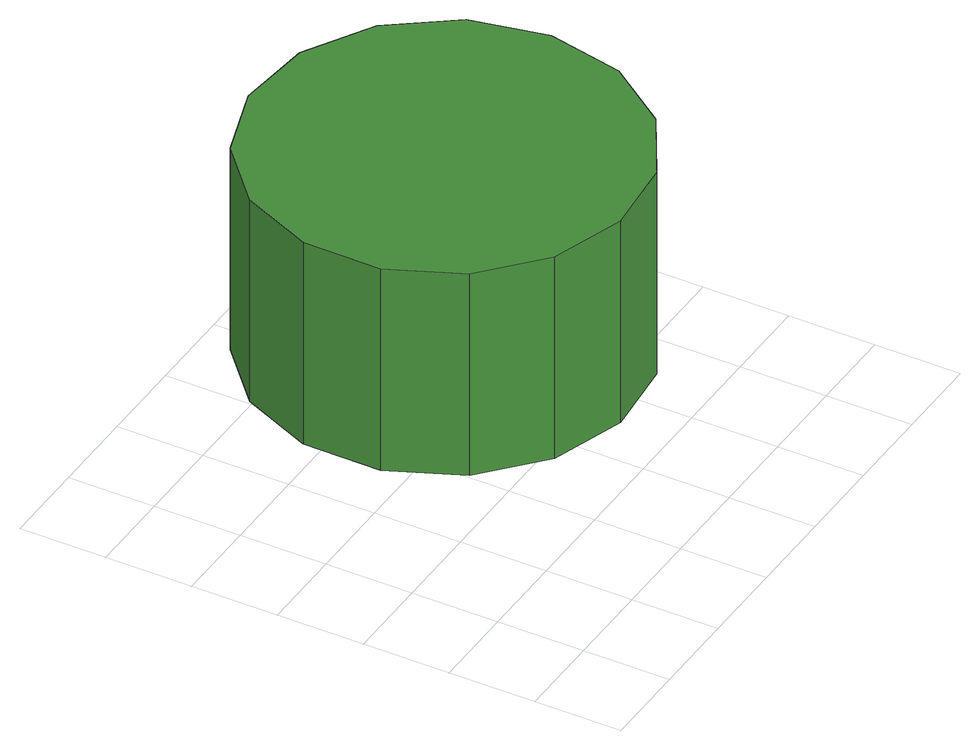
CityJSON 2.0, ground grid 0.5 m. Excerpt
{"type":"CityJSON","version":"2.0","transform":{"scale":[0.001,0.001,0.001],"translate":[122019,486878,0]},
"CityObjects":{
"tree1":{"type":"SolitaryVegetationObject","attributes":{"function":"something"},"geometry":[{"type":"MultiSurface","lod":"1","boundaries":[[[0,1,2,3,4,5,6,7,8,9,10,11,12,13,14]],[[15,16,17,18,19,20,21,22,23,24,25,26,27,28,29]],[[0,29,28,1]],[[1,28,27,2]],[[2,27,26,3]],[[3,26,25,4]],[[4,25,24,5]],[[5,24,23,6]],[[6,23,22,7]],[[7,22,21,8]],[[8,21,20,9]],[[9,20,19,10]],[[10,19,18,11]],[[11,18,17,12]],[[12,17,16,13]],[[13,16,15,14]],[[14,15,29,0]]]}]}
},
"vertices":[
[2996,1879,2200],[2902,2323,2200],[2635,2690,2200],[2242,2917,2200],[1791,2964,2200],[1359,2824,2200],[1022,2520,2200],[838,2106,2200],[838,1652,2200],[1022,1238,2200],[1359,934,2200],[1791,794,2200],[2242,841,2200],[2635,1068,2200],[2902,1435,2200],[2902,1435,930],[2635,1068,930],[2242,841,930],[1791,794,930],[1359,934,930],[1022,1238,930],[838,1652,930],[838,2106,930],[1022,2520,930],[1359,2824,930],[1791,2964,930],[2242,2917,930],[2635,2690,930],[2902,2323,930],[2996,1879,930]
]}
